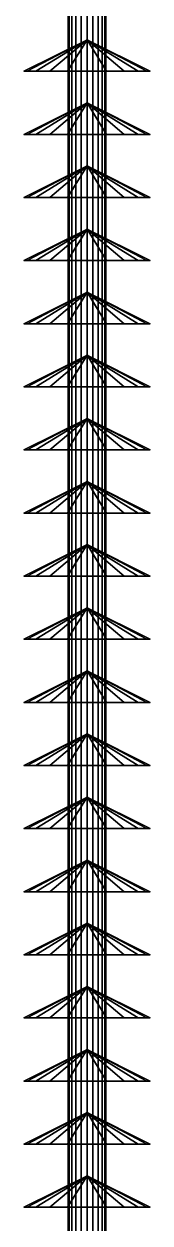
# Model space of a CAD drawing. Extents: x -14.2 to 13.4, y -20.5 to 46.3.
# Drawn here: x -8.95 to -8.75, y 30.325 to 32.225 of the extents above; entities that cross this region are included whole.
import ezdxf

# ---------------------------------------------------------------- set-up
doc = ezdxf.new("R2010")
doc.units = 0

msp = doc.modelspace()

# ---------------------------------------------------------------- linework, layer by layer
at = {"layer": '2', "color": 7}
for points in [[(-8.8785, 33.5, 0.0093), (-8.8785, 28.5, 0.0093), (-8.88, 28.5), (-8.88, 33.5)], [(-8.88, 33.5), (-8.88, 28.5), (-8.8785, 28.5, -0.0093), (-8.8785, 33.5, -0.0093)], [(-8.8743, 33.5, 0.0176), (-8.8743, 28.5, 0.0176), (-8.8785, 28.5, 0.0093), (-8.8785, 33.5, 0.0093)], [(-8.8785, 33.5, -0.0093), (-8.8785, 28.5, -0.0093), (-8.8743, 28.5, -0.0176), (-8.8743, 33.5, -0.0176)], [(-8.8676, 33.5, 0.0243), (-8.8676, 28.5, 0.0243), (-8.8743, 28.5, 0.0176), (-8.8743, 33.5, 0.0176)], [(-8.8743, 33.5, -0.0176), (-8.8743, 28.5, -0.0176), (-8.8676, 28.5, -0.0243), (-8.8676, 33.5, -0.0243)], [(-8.8593, 33.5, 0.0285), (-8.8593, 28.5, 0.0285), (-8.8676, 28.5, 0.0243), (-8.8676, 33.5, 0.0243)], [(-8.8676, 33.5, -0.0243), (-8.8676, 28.5, -0.0243), (-8.8593, 28.5, -0.0285), (-8.8593, 33.5, -0.0285)], [(-8.85, 33.5, 0.03), (-8.85, 28.5, 0.03), (-8.8593, 28.5, 0.0285), (-8.8593, 33.5, 0.0285)], [(-8.8593, 33.5, -0.0285), (-8.8593, 28.5, -0.0285), (-8.85, 28.5, -0.03), (-8.85, 33.5, -0.03)], [(-8.8407, 33.5, 0.0285), (-8.8407, 28.5, 0.0285), (-8.85, 28.5, 0.03), (-8.85, 33.5, 0.03)], [(-8.85, 33.5, -0.03), (-8.85, 28.5, -0.03), (-8.8407, 28.5, -0.0285), (-8.8407, 33.5, -0.0285)], [(-8.8324, 33.5, 0.0243), (-8.8324, 28.5, 0.0243), (-8.8407, 28.5, 0.0285), (-8.8407, 33.5, 0.0285)], [(-8.8407, 33.5, -0.0285), (-8.8407, 28.5, -0.0285), (-8.8324, 28.5, -0.0243), (-8.8324, 33.5, -0.0243)], [(-8.8257, 33.5, 0.0176), (-8.8257, 28.5, 0.0176), (-8.8324, 28.5, 0.0243), (-8.8324, 33.5, 0.0243)], [(-8.8324, 33.5, -0.0243), (-8.8324, 28.5, -0.0243), (-8.8257, 28.5, -0.0176), (-8.8257, 33.5, -0.0176)], [(-8.8215, 33.5, 0.0093), (-8.8215, 28.5, 0.0093), (-8.8257, 28.5, 0.0176), (-8.8257, 33.5, 0.0176)], [(-8.8257, 33.5, -0.0176), (-8.8257, 28.5, -0.0176), (-8.8215, 28.5, -0.0093), (-8.8215, 33.5, -0.0093)], [(-8.82, 33.5), (-8.82, 28.5), (-8.8215, 28.5, 0.0093), (-8.8215, 33.5, 0.0093)], [(-8.8215, 33.5, -0.0093), (-8.8215, 28.5, -0.0093), (-8.82, 28.5), (-8.82, 33.5)], [(-8.85, 32.2), (-8.9451, 32.15, 0.0309), (-8.95, 32.15)], [(-8.85, 32.2), (-8.95, 32.15), (-8.9451, 32.15, -0.0309)], [(-8.85, 32.2), (-8.9309, 32.15, 0.0588), (-8.9451, 32.15, 0.0309)], [(-8.85, 32.2), (-8.9451, 32.15, -0.0309), (-8.9309, 32.15, -0.0588)], [(-8.85, 32.2), (-8.9088, 32.15, 0.0809), (-8.9309, 32.15, 0.0588)], [(-8.85, 32.2), (-8.9309, 32.15, -0.0588), (-8.9088, 32.15, -0.0809)], [(-8.85, 32.2), (-8.8809, 32.15, 0.0951), (-8.9088, 32.15, 0.0809)], [(-8.85, 32.2), (-8.9088, 32.15, -0.0809), (-8.8809, 32.15, -0.0951)], [(-8.85, 32.2), (-8.85, 32.15, 0.1), (-8.8809, 32.15, 0.0951)], [(-8.85, 32.2), (-8.8809, 32.15, -0.0951), (-8.85, 32.15, -0.1)], [(-8.85, 32.2), (-8.75, 32.15), (-8.7549, 32.15, 0.0309)], [(-8.85, 32.2), (-8.7549, 32.15, 0.0309), (-8.7691, 32.15, 0.0588)], [(-8.85, 32.2), (-8.7691, 32.15, 0.0588), (-8.7912, 32.15, 0.0809)], [(-8.85, 32.2), (-8.7912, 32.15, 0.0809), (-8.8191, 32.15, 0.0951)], [(-8.85, 32.2), (-8.8191, 32.15, 0.0951), (-8.85, 32.15, 0.1)], [(-8.85, 32.2), (-8.85, 32.15, -0.1), (-8.8191, 32.15, -0.0951)], [(-8.85, 32.2), (-8.8191, 32.15, -0.0951), (-8.7912, 32.15, -0.0809)], [(-8.85, 32.2), (-8.7912, 32.15, -0.0809), (-8.7691, 32.15, -0.0588)], [(-8.85, 32.2), (-8.7691, 32.15, -0.0588), (-8.7549, 32.15, -0.0309)], [(-8.85, 32.2), (-8.7549, 32.15, -0.0309), (-8.75, 32.15)], [(-8.85, 32.1), (-8.9451, 32.05, 0.0309), (-8.95, 32.05)], [(-8.85, 32.1), (-8.95, 32.05), (-8.9451, 32.05, -0.0309)], [(-8.85, 32.1), (-8.9309, 32.05, 0.0588), (-8.9451, 32.05, 0.0309)], [(-8.85, 32.1), (-8.9451, 32.05, -0.0309), (-8.9309, 32.05, -0.0588)], [(-8.85, 32.1), (-8.9088, 32.05, 0.0809), (-8.9309, 32.05, 0.0588)], [(-8.85, 32.1), (-8.9309, 32.05, -0.0588), (-8.9088, 32.05, -0.0809)], [(-8.85, 32.1), (-8.8809, 32.05, 0.0951), (-8.9088, 32.05, 0.0809)], [(-8.85, 32.1), (-8.9088, 32.05, -0.0809), (-8.8809, 32.05, -0.0951)], [(-8.85, 32.1), (-8.85, 32.05, 0.1), (-8.8809, 32.05, 0.0951)], [(-8.85, 32.1), (-8.8809, 32.05, -0.0951), (-8.85, 32.05, -0.1)], [(-8.85, 32.1), (-8.75, 32.05), (-8.7549, 32.05, 0.0309)], [(-8.85, 32.1), (-8.7549, 32.05, 0.0309), (-8.7691, 32.05, 0.0588)], [(-8.85, 32.1), (-8.7691, 32.05, 0.0588), (-8.7912, 32.05, 0.0809)], [(-8.85, 32.1), (-8.7912, 32.05, 0.0809), (-8.8191, 32.05, 0.0951)], [(-8.85, 32.1), (-8.8191, 32.05, 0.0951), (-8.85, 32.05, 0.1)], [(-8.85, 32.1), (-8.85, 32.05, -0.1), (-8.8191, 32.05, -0.0951)], [(-8.85, 32.1), (-8.8191, 32.05, -0.0951), (-8.7912, 32.05, -0.0809)], [(-8.85, 32.1), (-8.7912, 32.05, -0.0809), (-8.7691, 32.05, -0.0588)], [(-8.85, 32.1), (-8.7691, 32.05, -0.0588), (-8.7549, 32.05, -0.0309)], [(-8.85, 32.1), (-8.7549, 32.05, -0.0309), (-8.75, 32.05)], [(-8.85, 32), (-8.9451, 31.95, 0.0309), (-8.95, 31.95)], [(-8.85, 32), (-8.95, 31.95), (-8.9451, 31.95, -0.0309)], [(-8.85, 32), (-8.9309, 31.95, 0.0588), (-8.9451, 31.95, 0.0309)], [(-8.85, 32), (-8.9451, 31.95, -0.0309), (-8.9309, 31.95, -0.0588)], [(-8.85, 32), (-8.9088, 31.95, 0.0809), (-8.9309, 31.95, 0.0588)], [(-8.85, 32), (-8.9309, 31.95, -0.0588), (-8.9088, 31.95, -0.0809)], [(-8.85, 32), (-8.8809, 31.95, 0.0951), (-8.9088, 31.95, 0.0809)], [(-8.85, 32), (-8.9088, 31.95, -0.0809), (-8.8809, 31.95, -0.0951)], [(-8.85, 32), (-8.85, 31.95, 0.1), (-8.8809, 31.95, 0.0951)], [(-8.85, 32), (-8.8809, 31.95, -0.0951), (-8.85, 31.95, -0.1)], [(-8.85, 32), (-8.75, 31.95), (-8.7549, 31.95, 0.0309)], [(-8.85, 32), (-8.7549, 31.95, 0.0309), (-8.7691, 31.95, 0.0588)], [(-8.85, 32), (-8.7691, 31.95, 0.0588), (-8.7912, 31.95, 0.0809)], [(-8.85, 32), (-8.7912, 31.95, 0.0809), (-8.8191, 31.95, 0.0951)], [(-8.85, 32), (-8.8191, 31.95, 0.0951), (-8.85, 31.95, 0.1)], [(-8.85, 32), (-8.85, 31.95, -0.1), (-8.8191, 31.95, -0.0951)], [(-8.85, 32), (-8.8191, 31.95, -0.0951), (-8.7912, 31.95, -0.0809)], [(-8.85, 32), (-8.7912, 31.95, -0.0809), (-8.7691, 31.95, -0.0588)], [(-8.85, 32), (-8.7691, 31.95, -0.0588), (-8.7549, 31.95, -0.0309)], [(-8.85, 32), (-8.7549, 31.95, -0.0309), (-8.75, 31.95)], [(-8.85, 31.9), (-8.9451, 31.85, 0.0309), (-8.95, 31.85)], [(-8.85, 31.9), (-8.95, 31.85), (-8.9451, 31.85, -0.0309)], [(-8.85, 31.9), (-8.9309, 31.85, 0.0588), (-8.9451, 31.85, 0.0309)], [(-8.85, 31.9), (-8.9451, 31.85, -0.0309), (-8.9309, 31.85, -0.0588)], [(-8.85, 31.9), (-8.9088, 31.85, 0.0809), (-8.9309, 31.85, 0.0588)], [(-8.85, 31.9), (-8.9309, 31.85, -0.0588), (-8.9088, 31.85, -0.0809)], [(-8.85, 31.9), (-8.8809, 31.85, 0.0951), (-8.9088, 31.85, 0.0809)], [(-8.85, 31.9), (-8.9088, 31.85, -0.0809), (-8.8809, 31.85, -0.0951)], [(-8.85, 31.9), (-8.85, 31.85, 0.1), (-8.8809, 31.85, 0.0951)], [(-8.85, 31.9), (-8.8809, 31.85, -0.0951), (-8.85, 31.85, -0.1)], [(-8.85, 31.9), (-8.75, 31.85), (-8.7549, 31.85, 0.0309)], [(-8.85, 31.9), (-8.7549, 31.85, 0.0309), (-8.7691, 31.85, 0.0588)], [(-8.85, 31.9), (-8.7691, 31.85, 0.0588), (-8.7912, 31.85, 0.0809)], [(-8.85, 31.9), (-8.7912, 31.85, 0.0809), (-8.8191, 31.85, 0.0951)], [(-8.85, 31.9), (-8.8191, 31.85, 0.0951), (-8.85, 31.85, 0.1)], [(-8.85, 31.9), (-8.85, 31.85, -0.1), (-8.8191, 31.85, -0.0951)], [(-8.85, 31.9), (-8.8191, 31.85, -0.0951), (-8.7912, 31.85, -0.0809)], [(-8.85, 31.9), (-8.7912, 31.85, -0.0809), (-8.7691, 31.85, -0.0588)], [(-8.85, 31.9), (-8.7691, 31.85, -0.0588), (-8.7549, 31.85, -0.0309)], [(-8.85, 31.9), (-8.7549, 31.85, -0.0309), (-8.75, 31.85)], [(-8.85, 31.8), (-8.9451, 31.75, 0.0309), (-8.95, 31.75)], [(-8.85, 31.8), (-8.95, 31.75), (-8.9451, 31.75, -0.0309)], [(-8.85, 31.8), (-8.9309, 31.75, 0.0588), (-8.9451, 31.75, 0.0309)], [(-8.85, 31.8), (-8.9451, 31.75, -0.0309), (-8.9309, 31.75, -0.0588)], [(-8.85, 31.8), (-8.9088, 31.75, 0.0809), (-8.9309, 31.75, 0.0588)], [(-8.85, 31.8), (-8.9309, 31.75, -0.0588), (-8.9088, 31.75, -0.0809)], [(-8.85, 31.8), (-8.8809, 31.75, 0.0951), (-8.9088, 31.75, 0.0809)], [(-8.85, 31.8), (-8.9088, 31.75, -0.0809), (-8.8809, 31.75, -0.0951)], [(-8.85, 31.8), (-8.85, 31.75, 0.1), (-8.8809, 31.75, 0.0951)], [(-8.85, 31.8), (-8.8809, 31.75, -0.0951), (-8.85, 31.75, -0.1)], [(-8.85, 31.8), (-8.75, 31.75), (-8.7549, 31.75, 0.0309)], [(-8.85, 31.8), (-8.7549, 31.75, 0.0309), (-8.7691, 31.75, 0.0588)], [(-8.85, 31.8), (-8.7691, 31.75, 0.0588), (-8.7912, 31.75, 0.0809)], [(-8.85, 31.8), (-8.7912, 31.75, 0.0809), (-8.8191, 31.75, 0.0951)], [(-8.85, 31.8), (-8.8191, 31.75, 0.0951), (-8.85, 31.75, 0.1)], [(-8.85, 31.8), (-8.85, 31.75, -0.1), (-8.8191, 31.75, -0.0951)], [(-8.85, 31.8), (-8.8191, 31.75, -0.0951), (-8.7912, 31.75, -0.0809)], [(-8.85, 31.8), (-8.7912, 31.75, -0.0809), (-8.7691, 31.75, -0.0588)], [(-8.85, 31.8), (-8.7691, 31.75, -0.0588), (-8.7549, 31.75, -0.0309)], [(-8.85, 31.8), (-8.7549, 31.75, -0.0309), (-8.75, 31.75)], [(-8.85, 31.7), (-8.9451, 31.65, 0.0309), (-8.95, 31.65)], [(-8.85, 31.7), (-8.95, 31.65), (-8.9451, 31.65, -0.0309)], [(-8.85, 31.7), (-8.9309, 31.65, 0.0588), (-8.9451, 31.65, 0.0309)], [(-8.85, 31.7), (-8.9451, 31.65, -0.0309), (-8.9309, 31.65, -0.0588)], [(-8.85, 31.7), (-8.9088, 31.65, 0.0809), (-8.9309, 31.65, 0.0588)], [(-8.85, 31.7), (-8.9309, 31.65, -0.0588), (-8.9088, 31.65, -0.0809)], [(-8.85, 31.7), (-8.8809, 31.65, 0.0951), (-8.9088, 31.65, 0.0809)], [(-8.85, 31.7), (-8.9088, 31.65, -0.0809), (-8.8809, 31.65, -0.0951)], [(-8.85, 31.7), (-8.85, 31.65, 0.1), (-8.8809, 31.65, 0.0951)], [(-8.85, 31.7), (-8.8809, 31.65, -0.0951), (-8.85, 31.65, -0.1)], [(-8.85, 31.7), (-8.75, 31.65), (-8.7549, 31.65, 0.0309)], [(-8.85, 31.7), (-8.7549, 31.65, 0.0309), (-8.7691, 31.65, 0.0588)], [(-8.85, 31.7), (-8.7691, 31.65, 0.0588), (-8.7912, 31.65, 0.0809)], [(-8.85, 31.7), (-8.7912, 31.65, 0.0809), (-8.8191, 31.65, 0.0951)], [(-8.85, 31.7), (-8.8191, 31.65, 0.0951), (-8.85, 31.65, 0.1)], [(-8.85, 31.7), (-8.85, 31.65, -0.1), (-8.8191, 31.65, -0.0951)], [(-8.85, 31.7), (-8.8191, 31.65, -0.0951), (-8.7912, 31.65, -0.0809)], [(-8.85, 31.7), (-8.7912, 31.65, -0.0809), (-8.7691, 31.65, -0.0588)], [(-8.85, 31.7), (-8.7691, 31.65, -0.0588), (-8.7549, 31.65, -0.0309)], [(-8.85, 31.7), (-8.7549, 31.65, -0.0309), (-8.75, 31.65)], [(-8.85, 31.6), (-8.9451, 31.55, 0.0309), (-8.95, 31.55)], [(-8.85, 31.6), (-8.95, 31.55), (-8.9451, 31.55, -0.0309)], [(-8.85, 31.6), (-8.9309, 31.55, 0.0588), (-8.9451, 31.55, 0.0309)], [(-8.85, 31.6), (-8.9451, 31.55, -0.0309), (-8.9309, 31.55, -0.0588)], [(-8.85, 31.6), (-8.9088, 31.55, 0.0809), (-8.9309, 31.55, 0.0588)], [(-8.85, 31.6), (-8.9309, 31.55, -0.0588), (-8.9088, 31.55, -0.0809)], [(-8.85, 31.6), (-8.8809, 31.55, 0.0951), (-8.9088, 31.55, 0.0809)], [(-8.85, 31.6), (-8.9088, 31.55, -0.0809), (-8.8809, 31.55, -0.0951)], [(-8.85, 31.6), (-8.85, 31.55, 0.1), (-8.8809, 31.55, 0.0951)], [(-8.85, 31.6), (-8.8809, 31.55, -0.0951), (-8.85, 31.55, -0.1)], [(-8.85, 31.6), (-8.75, 31.55), (-8.7549, 31.55, 0.0309)], [(-8.85, 31.6), (-8.7549, 31.55, 0.0309), (-8.7691, 31.55, 0.0588)], [(-8.85, 31.6), (-8.7691, 31.55, 0.0588), (-8.7912, 31.55, 0.0809)], [(-8.85, 31.6), (-8.7912, 31.55, 0.0809), (-8.8191, 31.55, 0.0951)], [(-8.85, 31.6), (-8.8191, 31.55, 0.0951), (-8.85, 31.55, 0.1)], [(-8.85, 31.6), (-8.85, 31.55, -0.1), (-8.8191, 31.55, -0.0951)], [(-8.85, 31.6), (-8.8191, 31.55, -0.0951), (-8.7912, 31.55, -0.0809)], [(-8.85, 31.6), (-8.7912, 31.55, -0.0809), (-8.7691, 31.55, -0.0588)], [(-8.85, 31.6), (-8.7691, 31.55, -0.0588), (-8.7549, 31.55, -0.0309)], [(-8.85, 31.6), (-8.7549, 31.55, -0.0309), (-8.75, 31.55)], [(-8.85, 31.5), (-8.9451, 31.45, 0.0309), (-8.95, 31.45)], [(-8.85, 31.5), (-8.95, 31.45), (-8.9451, 31.45, -0.0309)], [(-8.85, 31.5), (-8.9309, 31.45, 0.0588), (-8.9451, 31.45, 0.0309)], [(-8.85, 31.5), (-8.9451, 31.45, -0.0309), (-8.9309, 31.45, -0.0588)], [(-8.85, 31.5), (-8.9088, 31.45, 0.0809), (-8.9309, 31.45, 0.0588)], [(-8.85, 31.5), (-8.9309, 31.45, -0.0588), (-8.9088, 31.45, -0.0809)], [(-8.85, 31.5), (-8.8809, 31.45, 0.0951), (-8.9088, 31.45, 0.0809)], [(-8.85, 31.5), (-8.9088, 31.45, -0.0809), (-8.8809, 31.45, -0.0951)], [(-8.85, 31.5), (-8.85, 31.45, 0.1), (-8.8809, 31.45, 0.0951)], [(-8.85, 31.5), (-8.8809, 31.45, -0.0951), (-8.85, 31.45, -0.1)], [(-8.85, 31.5), (-8.75, 31.45), (-8.7549, 31.45, 0.0309)], [(-8.85, 31.5), (-8.7549, 31.45, 0.0309), (-8.7691, 31.45, 0.0588)], [(-8.85, 31.5), (-8.7691, 31.45, 0.0588), (-8.7912, 31.45, 0.0809)], [(-8.85, 31.5), (-8.7912, 31.45, 0.0809), (-8.8191, 31.45, 0.0951)], [(-8.85, 31.5), (-8.8191, 31.45, 0.0951), (-8.85, 31.45, 0.1)], [(-8.85, 31.5), (-8.85, 31.45, -0.1), (-8.8191, 31.45, -0.0951)], [(-8.85, 31.5), (-8.8191, 31.45, -0.0951), (-8.7912, 31.45, -0.0809)], [(-8.85, 31.5), (-8.7912, 31.45, -0.0809), (-8.7691, 31.45, -0.0588)], [(-8.85, 31.5), (-8.7691, 31.45, -0.0588), (-8.7549, 31.45, -0.0309)], [(-8.85, 31.5), (-8.7549, 31.45, -0.0309), (-8.75, 31.45)], [(-8.85, 31.4), (-8.9451, 31.35, 0.0309), (-8.95, 31.35)], [(-8.85, 31.4), (-8.95, 31.35), (-8.9451, 31.35, -0.0309)], [(-8.85, 31.4), (-8.9309, 31.35, 0.0588), (-8.9451, 31.35, 0.0309)], [(-8.85, 31.4), (-8.9451, 31.35, -0.0309), (-8.9309, 31.35, -0.0588)], [(-8.85, 31.4), (-8.9088, 31.35, 0.0809), (-8.9309, 31.35, 0.0588)], [(-8.85, 31.4), (-8.9309, 31.35, -0.0588), (-8.9088, 31.35, -0.0809)], [(-8.85, 31.4), (-8.8809, 31.35, 0.0951), (-8.9088, 31.35, 0.0809)], [(-8.85, 31.4), (-8.9088, 31.35, -0.0809), (-8.8809, 31.35, -0.0951)], [(-8.85, 31.4), (-8.85, 31.35, 0.1), (-8.8809, 31.35, 0.0951)], [(-8.85, 31.4), (-8.8809, 31.35, -0.0951), (-8.85, 31.35, -0.1)], [(-8.85, 31.4), (-8.75, 31.35), (-8.7549, 31.35, 0.0309)], [(-8.85, 31.4), (-8.7549, 31.35, 0.0309), (-8.7691, 31.35, 0.0588)], [(-8.85, 31.4), (-8.7691, 31.35, 0.0588), (-8.7912, 31.35, 0.0809)], [(-8.85, 31.4), (-8.7912, 31.35, 0.0809), (-8.8191, 31.35, 0.0951)], [(-8.85, 31.4), (-8.8191, 31.35, 0.0951), (-8.85, 31.35, 0.1)], [(-8.85, 31.4), (-8.85, 31.35, -0.1), (-8.8191, 31.35, -0.0951)], [(-8.85, 31.4), (-8.8191, 31.35, -0.0951), (-8.7912, 31.35, -0.0809)], [(-8.85, 31.4), (-8.7912, 31.35, -0.0809), (-8.7691, 31.35, -0.0588)], [(-8.85, 31.4), (-8.7691, 31.35, -0.0588), (-8.7549, 31.35, -0.0309)], [(-8.85, 31.4), (-8.7549, 31.35, -0.0309), (-8.75, 31.35)], [(-8.85, 31.3), (-8.9451, 31.25, 0.0309), (-8.95, 31.25)], [(-8.85, 31.3), (-8.95, 31.25), (-8.9451, 31.25, -0.0309)], [(-8.85, 31.3), (-8.9309, 31.25, 0.0588), (-8.9451, 31.25, 0.0309)], [(-8.85, 31.3), (-8.9451, 31.25, -0.0309), (-8.9309, 31.25, -0.0588)], [(-8.85, 31.3), (-8.9088, 31.25, 0.0809), (-8.9309, 31.25, 0.0588)], [(-8.85, 31.3), (-8.9309, 31.25, -0.0588), (-8.9088, 31.25, -0.0809)], [(-8.85, 31.3), (-8.8809, 31.25, 0.0951), (-8.9088, 31.25, 0.0809)], [(-8.85, 31.3), (-8.9088, 31.25, -0.0809), (-8.8809, 31.25, -0.0951)], [(-8.85, 31.3), (-8.85, 31.25, 0.1), (-8.8809, 31.25, 0.0951)], [(-8.85, 31.3), (-8.8809, 31.25, -0.0951), (-8.85, 31.25, -0.1)], [(-8.85, 31.3), (-8.75, 31.25), (-8.7549, 31.25, 0.0309)], [(-8.85, 31.3), (-8.7549, 31.25, 0.0309), (-8.7691, 31.25, 0.0588)], [(-8.85, 31.3), (-8.7691, 31.25, 0.0588), (-8.7912, 31.25, 0.0809)], [(-8.85, 31.3), (-8.7912, 31.25, 0.0809), (-8.8191, 31.25, 0.0951)], [(-8.85, 31.3), (-8.8191, 31.25, 0.0951), (-8.85, 31.25, 0.1)], [(-8.85, 31.3), (-8.85, 31.25, -0.1), (-8.8191, 31.25, -0.0951)], [(-8.85, 31.3), (-8.8191, 31.25, -0.0951), (-8.7912, 31.25, -0.0809)], [(-8.85, 31.3), (-8.7912, 31.25, -0.0809), (-8.7691, 31.25, -0.0588)], [(-8.85, 31.3), (-8.7691, 31.25, -0.0588), (-8.7549, 31.25, -0.0309)], [(-8.85, 31.3), (-8.7549, 31.25, -0.0309), (-8.75, 31.25)], [(-8.85, 31.2), (-8.9451, 31.15, 0.0309), (-8.95, 31.15)], [(-8.85, 31.2), (-8.95, 31.15), (-8.9451, 31.15, -0.0309)], [(-8.85, 31.2), (-8.9309, 31.15, 0.0588), (-8.9451, 31.15, 0.0309)], [(-8.85, 31.2), (-8.9451, 31.15, -0.0309), (-8.9309, 31.15, -0.0588)], [(-8.85, 31.2), (-8.9088, 31.15, 0.0809), (-8.9309, 31.15, 0.0588)], [(-8.85, 31.2), (-8.9309, 31.15, -0.0588), (-8.9088, 31.15, -0.0809)], [(-8.85, 31.2), (-8.8809, 31.15, 0.0951), (-8.9088, 31.15, 0.0809)], [(-8.85, 31.2), (-8.9088, 31.15, -0.0809), (-8.8809, 31.15, -0.0951)], [(-8.85, 31.2), (-8.85, 31.15, 0.1), (-8.8809, 31.15, 0.0951)], [(-8.85, 31.2), (-8.8809, 31.15, -0.0951), (-8.85, 31.15, -0.1)], [(-8.85, 31.2), (-8.75, 31.15), (-8.7549, 31.15, 0.0309)], [(-8.85, 31.2), (-8.7549, 31.15, 0.0309), (-8.7691, 31.15, 0.0588)], [(-8.85, 31.2), (-8.7691, 31.15, 0.0588), (-8.7912, 31.15, 0.0809)], [(-8.85, 31.2), (-8.7912, 31.15, 0.0809), (-8.8191, 31.15, 0.0951)], [(-8.85, 31.2), (-8.8191, 31.15, 0.0951), (-8.85, 31.15, 0.1)], [(-8.85, 31.2), (-8.85, 31.15, -0.1), (-8.8191, 31.15, -0.0951)], [(-8.85, 31.2), (-8.8191, 31.15, -0.0951), (-8.7912, 31.15, -0.0809)], [(-8.85, 31.2), (-8.7912, 31.15, -0.0809), (-8.7691, 31.15, -0.0588)], [(-8.85, 31.2), (-8.7691, 31.15, -0.0588), (-8.7549, 31.15, -0.0309)], [(-8.85, 31.2), (-8.7549, 31.15, -0.0309), (-8.75, 31.15)], [(-8.85, 31.1), (-8.9451, 31.05, 0.0309), (-8.95, 31.05)], [(-8.85, 31.1), (-8.95, 31.05), (-8.9451, 31.05, -0.0309)], [(-8.85, 31.1), (-8.9309, 31.05, 0.0588), (-8.9451, 31.05, 0.0309)], [(-8.85, 31.1), (-8.9451, 31.05, -0.0309), (-8.9309, 31.05, -0.0588)], [(-8.85, 31.1), (-8.9088, 31.05, 0.0809), (-8.9309, 31.05, 0.0588)], [(-8.85, 31.1), (-8.9309, 31.05, -0.0588), (-8.9088, 31.05, -0.0809)], [(-8.85, 31.1), (-8.8809, 31.05, 0.0951), (-8.9088, 31.05, 0.0809)], [(-8.85, 31.1), (-8.9088, 31.05, -0.0809), (-8.8809, 31.05, -0.0951)], [(-8.85, 31.1), (-8.85, 31.05, 0.1), (-8.8809, 31.05, 0.0951)], [(-8.85, 31.1), (-8.8809, 31.05, -0.0951), (-8.85, 31.05, -0.1)], [(-8.85, 31.1), (-8.75, 31.05), (-8.7549, 31.05, 0.0309)], [(-8.85, 31.1), (-8.7549, 31.05, 0.0309), (-8.7691, 31.05, 0.0588)], [(-8.85, 31.1), (-8.7691, 31.05, 0.0588), (-8.7912, 31.05, 0.0809)], [(-8.85, 31.1), (-8.7912, 31.05, 0.0809), (-8.8191, 31.05, 0.0951)], [(-8.85, 31.1), (-8.8191, 31.05, 0.0951), (-8.85, 31.05, 0.1)], [(-8.85, 31.1), (-8.85, 31.05, -0.1), (-8.8191, 31.05, -0.0951)], [(-8.85, 31.1), (-8.8191, 31.05, -0.0951), (-8.7912, 31.05, -0.0809)], [(-8.85, 31.1), (-8.7912, 31.05, -0.0809), (-8.7691, 31.05, -0.0588)], [(-8.85, 31.1), (-8.7691, 31.05, -0.0588), (-8.7549, 31.05, -0.0309)], [(-8.85, 31.1), (-8.7549, 31.05, -0.0309), (-8.75, 31.05)], [(-8.85, 31), (-8.9451, 30.95, 0.0309), (-8.95, 30.95)], [(-8.85, 31), (-8.95, 30.95), (-8.9451, 30.95, -0.0309)], [(-8.85, 31), (-8.9309, 30.95, 0.0588), (-8.9451, 30.95, 0.0309)], [(-8.85, 31), (-8.9451, 30.95, -0.0309), (-8.9309, 30.95, -0.0588)], [(-8.85, 31), (-8.9088, 30.95, 0.0809), (-8.9309, 30.95, 0.0588)], [(-8.85, 31), (-8.9309, 30.95, -0.0588), (-8.9088, 30.95, -0.0809)], [(-8.85, 31), (-8.8809, 30.95, 0.0951), (-8.9088, 30.95, 0.0809)], [(-8.85, 31), (-8.9088, 30.95, -0.0809), (-8.8809, 30.95, -0.0951)], [(-8.85, 31), (-8.85, 30.95, 0.1), (-8.8809, 30.95, 0.0951)], [(-8.85, 31), (-8.8809, 30.95, -0.0951), (-8.85, 30.95, -0.1)], [(-8.85, 31), (-8.75, 30.95), (-8.7549, 30.95, 0.0309)], [(-8.85, 31), (-8.7549, 30.95, 0.0309), (-8.7691, 30.95, 0.0588)], [(-8.85, 31), (-8.7691, 30.95, 0.0588), (-8.7912, 30.95, 0.0809)], [(-8.85, 31), (-8.7912, 30.95, 0.0809), (-8.8191, 30.95, 0.0951)], [(-8.85, 31), (-8.8191, 30.95, 0.0951), (-8.85, 30.95, 0.1)], [(-8.85, 31), (-8.85, 30.95, -0.1), (-8.8191, 30.95, -0.0951)], [(-8.85, 31), (-8.8191, 30.95, -0.0951), (-8.7912, 30.95, -0.0809)], [(-8.85, 31), (-8.7912, 30.95, -0.0809), (-8.7691, 30.95, -0.0588)], [(-8.85, 31), (-8.7691, 30.95, -0.0588), (-8.7549, 30.95, -0.0309)], [(-8.85, 31), (-8.7549, 30.95, -0.0309), (-8.75, 30.95)], [(-8.85, 30.9), (-8.9451, 30.85, 0.0309), (-8.95, 30.85)], [(-8.85, 30.9), (-8.95, 30.85), (-8.9451, 30.85, -0.0309)], [(-8.85, 30.9), (-8.9309, 30.85, 0.0588), (-8.9451, 30.85, 0.0309)], [(-8.85, 30.9), (-8.9451, 30.85, -0.0309), (-8.9309, 30.85, -0.0588)], [(-8.85, 30.9), (-8.9088, 30.85, 0.0809), (-8.9309, 30.85, 0.0588)], [(-8.85, 30.9), (-8.9309, 30.85, -0.0588), (-8.9088, 30.85, -0.0809)], [(-8.85, 30.9), (-8.8809, 30.85, 0.0951), (-8.9088, 30.85, 0.0809)], [(-8.85, 30.9), (-8.9088, 30.85, -0.0809), (-8.8809, 30.85, -0.0951)], [(-8.85, 30.9), (-8.85, 30.85, 0.1), (-8.8809, 30.85, 0.0951)], [(-8.85, 30.9), (-8.8809, 30.85, -0.0951), (-8.85, 30.85, -0.1)], [(-8.85, 30.9), (-8.75, 30.85), (-8.7549, 30.85, 0.0309)], [(-8.85, 30.9), (-8.7549, 30.85, 0.0309), (-8.7691, 30.85, 0.0588)], [(-8.85, 30.9), (-8.7691, 30.85, 0.0588), (-8.7912, 30.85, 0.0809)], [(-8.85, 30.9), (-8.7912, 30.85, 0.0809), (-8.8191, 30.85, 0.0951)], [(-8.85, 30.9), (-8.8191, 30.85, 0.0951), (-8.85, 30.85, 0.1)], [(-8.85, 30.9), (-8.85, 30.85, -0.1), (-8.8191, 30.85, -0.0951)], [(-8.85, 30.9), (-8.8191, 30.85, -0.0951), (-8.7912, 30.85, -0.0809)], [(-8.85, 30.9), (-8.7912, 30.85, -0.0809), (-8.7691, 30.85, -0.0588)], [(-8.85, 30.9), (-8.7691, 30.85, -0.0588), (-8.7549, 30.85, -0.0309)], [(-8.85, 30.9), (-8.7549, 30.85, -0.0309), (-8.75, 30.85)], [(-8.85, 30.8), (-8.9451, 30.75, 0.0309), (-8.95, 30.75)], [(-8.85, 30.8), (-8.95, 30.75), (-8.9451, 30.75, -0.0309)], [(-8.85, 30.8), (-8.9309, 30.75, 0.0588), (-8.9451, 30.75, 0.0309)], [(-8.85, 30.8), (-8.9451, 30.75, -0.0309), (-8.9309, 30.75, -0.0588)], [(-8.85, 30.8), (-8.9088, 30.75, 0.0809), (-8.9309, 30.75, 0.0588)], [(-8.85, 30.8), (-8.9309, 30.75, -0.0588), (-8.9088, 30.75, -0.0809)], [(-8.85, 30.8), (-8.8809, 30.75, 0.0951), (-8.9088, 30.75, 0.0809)], [(-8.85, 30.8), (-8.9088, 30.75, -0.0809), (-8.8809, 30.75, -0.0951)], [(-8.85, 30.8), (-8.85, 30.75, 0.1), (-8.8809, 30.75, 0.0951)], [(-8.85, 30.8), (-8.8809, 30.75, -0.0951), (-8.85, 30.75, -0.1)], [(-8.85, 30.8), (-8.75, 30.75), (-8.7549, 30.75, 0.0309)], [(-8.85, 30.8), (-8.7549, 30.75, 0.0309), (-8.7691, 30.75, 0.0588)], [(-8.85, 30.8), (-8.7691, 30.75, 0.0588), (-8.7912, 30.75, 0.0809)], [(-8.85, 30.8), (-8.7912, 30.75, 0.0809), (-8.8191, 30.75, 0.0951)], [(-8.85, 30.8), (-8.8191, 30.75, 0.0951), (-8.85, 30.75, 0.1)], [(-8.85, 30.8), (-8.85, 30.75, -0.1), (-8.8191, 30.75, -0.0951)], [(-8.85, 30.8), (-8.8191, 30.75, -0.0951), (-8.7912, 30.75, -0.0809)], [(-8.85, 30.8), (-8.7912, 30.75, -0.0809), (-8.7691, 30.75, -0.0588)], [(-8.85, 30.8), (-8.7691, 30.75, -0.0588), (-8.7549, 30.75, -0.0309)], [(-8.85, 30.8), (-8.7549, 30.75, -0.0309), (-8.75, 30.75)], [(-8.85, 30.7), (-8.9451, 30.65, 0.0309), (-8.95, 30.65)], [(-8.85, 30.7), (-8.95, 30.65), (-8.9451, 30.65, -0.0309)], [(-8.85, 30.7), (-8.9309, 30.65, 0.0588), (-8.9451, 30.65, 0.0309)], [(-8.85, 30.7), (-8.9451, 30.65, -0.0309), (-8.9309, 30.65, -0.0588)], [(-8.85, 30.7), (-8.9088, 30.65, 0.0809), (-8.9309, 30.65, 0.0588)], [(-8.85, 30.7), (-8.9309, 30.65, -0.0588), (-8.9088, 30.65, -0.0809)], [(-8.85, 30.7), (-8.8809, 30.65, 0.0951), (-8.9088, 30.65, 0.0809)], [(-8.85, 30.7), (-8.9088, 30.65, -0.0809), (-8.8809, 30.65, -0.0951)], [(-8.85, 30.7), (-8.85, 30.65, 0.1), (-8.8809, 30.65, 0.0951)], [(-8.85, 30.7), (-8.8809, 30.65, -0.0951), (-8.85, 30.65, -0.1)], [(-8.85, 30.7), (-8.75, 30.65), (-8.7549, 30.65, 0.0309)], [(-8.85, 30.7), (-8.7549, 30.65, 0.0309), (-8.7691, 30.65, 0.0588)], [(-8.85, 30.7), (-8.7691, 30.65, 0.0588), (-8.7912, 30.65, 0.0809)], [(-8.85, 30.7), (-8.7912, 30.65, 0.0809), (-8.8191, 30.65, 0.0951)], [(-8.85, 30.7), (-8.8191, 30.65, 0.0951), (-8.85, 30.65, 0.1)], [(-8.85, 30.7), (-8.85, 30.65, -0.1), (-8.8191, 30.65, -0.0951)], [(-8.85, 30.7), (-8.8191, 30.65, -0.0951), (-8.7912, 30.65, -0.0809)], [(-8.85, 30.7), (-8.7912, 30.65, -0.0809), (-8.7691, 30.65, -0.0588)], [(-8.85, 30.7), (-8.7691, 30.65, -0.0588), (-8.7549, 30.65, -0.0309)], [(-8.85, 30.7), (-8.7549, 30.65, -0.0309), (-8.75, 30.65)], [(-8.85, 30.6), (-8.9451, 30.55, 0.0309), (-8.95, 30.55)], [(-8.85, 30.6), (-8.95, 30.55), (-8.9451, 30.55, -0.0309)], [(-8.85, 30.6), (-8.9309, 30.55, 0.0588), (-8.9451, 30.55, 0.0309)], [(-8.85, 30.6), (-8.9451, 30.55, -0.0309), (-8.9309, 30.55, -0.0588)], [(-8.85, 30.6), (-8.9088, 30.55, 0.0809), (-8.9309, 30.55, 0.0588)], [(-8.85, 30.6), (-8.9309, 30.55, -0.0588), (-8.9088, 30.55, -0.0809)], [(-8.85, 30.6), (-8.8809, 30.55, 0.0951), (-8.9088, 30.55, 0.0809)], [(-8.85, 30.6), (-8.9088, 30.55, -0.0809), (-8.8809, 30.55, -0.0951)], [(-8.85, 30.6), (-8.85, 30.55, 0.1), (-8.8809, 30.55, 0.0951)], [(-8.85, 30.6), (-8.8809, 30.55, -0.0951), (-8.85, 30.55, -0.1)], [(-8.85, 30.6), (-8.75, 30.55), (-8.7549, 30.55, 0.0309)], [(-8.85, 30.6), (-8.7549, 30.55, 0.0309), (-8.7691, 30.55, 0.0588)], [(-8.85, 30.6), (-8.7691, 30.55, 0.0588), (-8.7912, 30.55, 0.0809)], [(-8.85, 30.6), (-8.7912, 30.55, 0.0809), (-8.8191, 30.55, 0.0951)], [(-8.85, 30.6), (-8.8191, 30.55, 0.0951), (-8.85, 30.55, 0.1)], [(-8.85, 30.6), (-8.85, 30.55, -0.1), (-8.8191, 30.55, -0.0951)], [(-8.85, 30.6), (-8.8191, 30.55, -0.0951), (-8.7912, 30.55, -0.0809)], [(-8.85, 30.6), (-8.7912, 30.55, -0.0809), (-8.7691, 30.55, -0.0588)], [(-8.85, 30.6), (-8.7691, 30.55, -0.0588), (-8.7549, 30.55, -0.0309)], [(-8.85, 30.6), (-8.7549, 30.55, -0.0309), (-8.75, 30.55)], [(-8.85, 30.5), (-8.9451, 30.45, 0.0309), (-8.95, 30.45)], [(-8.85, 30.5), (-8.95, 30.45), (-8.9451, 30.45, -0.0309)], [(-8.85, 30.5), (-8.9309, 30.45, 0.0588), (-8.9451, 30.45, 0.0309)], [(-8.85, 30.5), (-8.9451, 30.45, -0.0309), (-8.9309, 30.45, -0.0588)], [(-8.85, 30.5), (-8.9088, 30.45, 0.0809), (-8.9309, 30.45, 0.0588)], [(-8.85, 30.5), (-8.9309, 30.45, -0.0588), (-8.9088, 30.45, -0.0809)], [(-8.85, 30.5), (-8.8809, 30.45, 0.0951), (-8.9088, 30.45, 0.0809)], [(-8.85, 30.5), (-8.9088, 30.45, -0.0809), (-8.8809, 30.45, -0.0951)], [(-8.85, 30.5), (-8.85, 30.45, 0.1), (-8.8809, 30.45, 0.0951)], [(-8.85, 30.5), (-8.8809, 30.45, -0.0951), (-8.85, 30.45, -0.1)], [(-8.85, 30.5), (-8.75, 30.45), (-8.7549, 30.45, 0.0309)], [(-8.85, 30.5), (-8.7549, 30.45, 0.0309), (-8.7691, 30.45, 0.0588)], [(-8.85, 30.5), (-8.7691, 30.45, 0.0588), (-8.7912, 30.45, 0.0809)], [(-8.85, 30.5), (-8.7912, 30.45, 0.0809), (-8.8191, 30.45, 0.0951)], [(-8.85, 30.5), (-8.8191, 30.45, 0.0951), (-8.85, 30.45, 0.1)], [(-8.85, 30.5), (-8.85, 30.45, -0.1), (-8.8191, 30.45, -0.0951)], [(-8.85, 30.5), (-8.8191, 30.45, -0.0951), (-8.7912, 30.45, -0.0809)], [(-8.85, 30.5), (-8.7912, 30.45, -0.0809), (-8.7691, 30.45, -0.0588)], [(-8.85, 30.5), (-8.7691, 30.45, -0.0588), (-8.7549, 30.45, -0.0309)], [(-8.85, 30.5), (-8.7549, 30.45, -0.0309), (-8.75, 30.45)], [(-8.85, 30.4), (-8.9451, 30.35, 0.0309), (-8.95, 30.35)], [(-8.85, 30.4), (-8.95, 30.35), (-8.9451, 30.35, -0.0309)], [(-8.85, 30.4), (-8.9309, 30.35, 0.0588), (-8.9451, 30.35, 0.0309)], [(-8.85, 30.4), (-8.9451, 30.35, -0.0309), (-8.9309, 30.35, -0.0588)], [(-8.85, 30.4), (-8.9088, 30.35, 0.0809), (-8.9309, 30.35, 0.0588)], [(-8.85, 30.4), (-8.9309, 30.35, -0.0588), (-8.9088, 30.35, -0.0809)], [(-8.85, 30.4), (-8.8809, 30.35, 0.0951), (-8.9088, 30.35, 0.0809)], [(-8.85, 30.4), (-8.9088, 30.35, -0.0809), (-8.8809, 30.35, -0.0951)], [(-8.85, 30.4), (-8.85, 30.35, 0.1), (-8.8809, 30.35, 0.0951)], [(-8.85, 30.4), (-8.8809, 30.35, -0.0951), (-8.85, 30.35, -0.1)], [(-8.85, 30.4), (-8.75, 30.35), (-8.7549, 30.35, 0.0309)], [(-8.85, 30.4), (-8.7549, 30.35, 0.0309), (-8.7691, 30.35, 0.0588)], [(-8.85, 30.4), (-8.7691, 30.35, 0.0588), (-8.7912, 30.35, 0.0809)], [(-8.85, 30.4), (-8.7912, 30.35, 0.0809), (-8.8191, 30.35, 0.0951)], [(-8.85, 30.4), (-8.8191, 30.35, 0.0951), (-8.85, 30.35, 0.1)], [(-8.85, 30.4), (-8.85, 30.35, -0.1), (-8.8191, 30.35, -0.0951)], [(-8.85, 30.4), (-8.8191, 30.35, -0.0951), (-8.7912, 30.35, -0.0809)], [(-8.85, 30.4), (-8.7912, 30.35, -0.0809), (-8.7691, 30.35, -0.0588)], [(-8.85, 30.4), (-8.7691, 30.35, -0.0588), (-8.7549, 30.35, -0.0309)], [(-8.85, 30.4), (-8.7549, 30.35, -0.0309), (-8.75, 30.35)]]:
    msp.add_3dface(points, dxfattribs=at)

doc.saveas('drawing.dxf')
